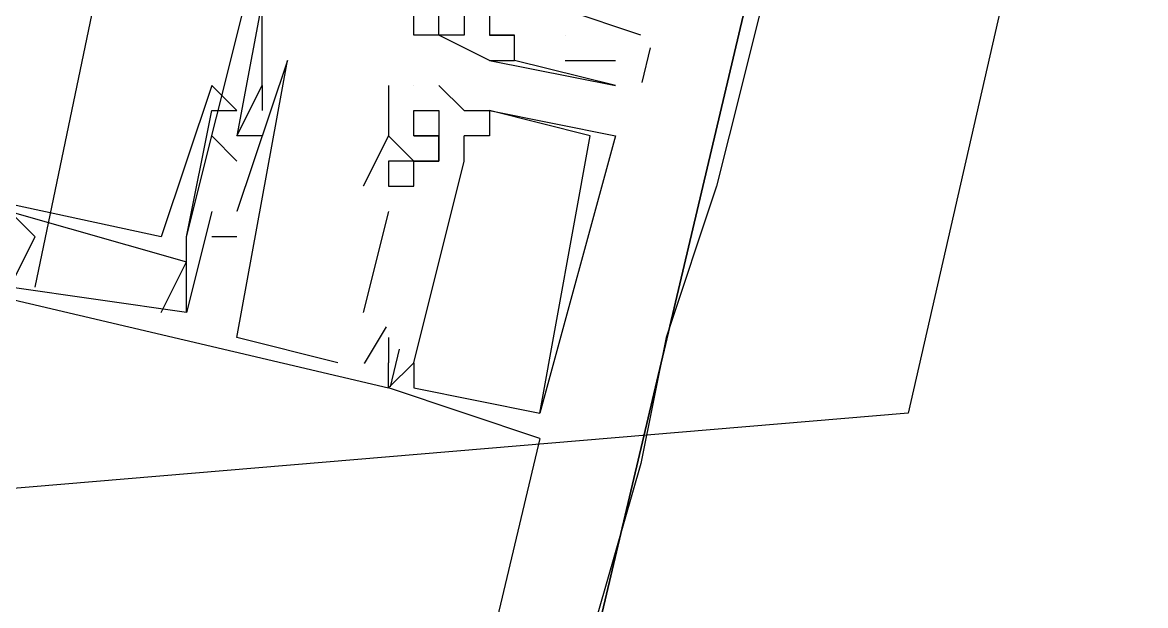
# Model space of a CAD drawing. Header units: feet. Extents: x -84 to 198, y -22 to 181.
# Drawn here: x 134.86 to 135.453, y 105.676 to 105.984 of the extents above; entities that cross this region are included whole.
import ezdxf

# ---------------------------------------------------------------- set-up
doc = ezdxf.new("R2010")
doc.units = ezdxf.units.FT
doc.layers.add('A-AREA-UNIDAD', color=30, linetype='CONTINUOUS')
doc.layers.add('A-LINEA', color=7, linetype='CONTINUOUS')

msp = doc.modelspace()

# ---------------------------------------------------------------- linework, layer by layer
at = {"layer": 'A-AREA-UNIDAD'}
msp.add_lwpolyline([(135.92, 108.3733), (135.328, 105.7778), (134.272, 105.6889), (134.16, 106.0444), (121.52, 108.9778), (121.312, 109.3333), (121.312, 110.2933), (121.6, 111.4133), (114.608, 113.0133)], dxfattribs=at)
at = {"layer": 'A-LINEA'}
for p, q in [((134.8667, 105.8444), (134.9333, 106.1644)), ((134.8667, 105.8444), (134.9333, 106.1644)), ((134.8667, 105.8444), (134.9333, 106.1644)), ((134.8667, 105.8444), (134.9333, 106.1644)), ((134.8667, 105.8444), (134.9333, 106.1644)), ((134.8667, 105.8444), (134.9333, 106.1644)), ((134.9467, 105.8711), (135.0133, 106.1378)), ((134.9467, 105.8711), (135.0133, 106.1378)), ((134.9467, 105.8711), (135.0133, 106.1378)), ((134.9467, 105.8711), (135.0133, 106.1378)), ((134.9467, 105.8711), (135.0133, 106.1378)), ((134.9467, 105.8711), (135.0133, 106.1378)), ((135.2667, 106.0978), (131.36, 89.5511)), ((134.9867, 105.9511), (134.9867, 105.9911)), ((134.9867, 105.9511), (134.9867, 105.9911)), ((134.9867, 105.9511), (134.9867, 105.9911)), ((134.9867, 105.9511), (134.9867, 105.9911)), ((134.9867, 105.9511), (134.9867, 105.9911)), ((134.9867, 105.9511), (134.9867, 105.9911)), ((135.1867, 105.9778), (135.1467, 105.9911)), ((135.1867, 105.9778), (135.1467, 105.9911)), ((135.0667, 105.9778), (135.0667, 105.9778)), ((135.0667, 105.9778), (135.0667, 105.9778)), ((135.08, 105.9778), (135.08, 105.9778)), ((135.08, 105.9778), (135.08, 105.9778)), ((135.08, 105.9778), (135.08, 105.9778)), ((135.08, 105.9778), (135.08, 105.9778)), ((135.0933, 105.9778), (135.0933, 105.9778)), ((135.0933, 105.9778), (135.0933, 105.9778)), ((135.1067, 105.9778), (135.1067, 105.9778)), ((135.1067, 105.9778), (135.1067, 105.9778)), ((135.1067, 105.9778), (135.1067, 105.9778)), ((135.1067, 105.9778), (135.1067, 105.9778)), ((135.1067, 105.9778), (135.1067, 105.9778)), ((135.1067, 105.9778), (135.1067, 105.9778)), ((135.12, 105.9778), (135.12, 105.9778)), ((135.12, 105.9778), (135.12, 105.9778)), ((135.12, 105.9778), (135.12, 105.9778)), ((135.12, 105.9778), (135.12, 105.9778)), ((135.12, 105.9778), (135.12, 105.9778)), ((135.12, 105.9778), (135.12, 105.9778)), ((135.1467, 105.9778), (135.1467, 105.9778)), ((135.1467, 105.9778), (135.1467, 105.9778)), ((135.1917, 105.971), (135.1873, 105.9527)), ((135.1917, 105.971), (135.1873, 105.9527)), ((135, 105.9644), (135, 105.9644)), ((135, 105.9644), (135, 105.9644)), ((135, 105.9644), (135, 105.9644)), ((135, 105.9644), (135, 105.9644)), ((135, 105.9644), (135, 105.9644)), ((135, 105.9644), (135, 105.9644)), ((135.1067, 105.9644), (135.1067, 105.9644)), ((135.1067, 105.9644), (135.1067, 105.9644)), ((135.1067, 105.9644), (135.1067, 105.9644)), ((135.1067, 105.9644), (135.1067, 105.9644)), ((135.12, 105.9644), (135.12, 105.9644)), ((135.12, 105.9644), (135.12, 105.9644)), ((135.12, 105.9644), (135.12, 105.9644)), ((135.12, 105.9644), (135.12, 105.9644)), ((135.12, 105.9644), (135.12, 105.9644)), ((135.12, 105.9644), (135.12, 105.9644)), ((135.1467, 105.9644), (135.1733, 105.9644)), ((135.1467, 105.9644), (135.1733, 105.9644)), ((134.96, 105.9511), (134.96, 105.9511)), ((134.96, 105.9511), (134.96, 105.9511)), ((134.96, 105.9511), (134.96, 105.9511)), ((134.96, 105.9511), (134.96, 105.9511)), ((134.96, 105.9511), (134.96, 105.9511)), ((134.96, 105.9511), (134.96, 105.9511)), ((134.9867, 105.9511), (134.9867, 105.9511)), ((134.9867, 105.9511), (134.9867, 105.9511)), ((134.9867, 105.9511), (134.9867, 105.9511)), ((134.9867, 105.9511), (134.9867, 105.9511)), ((134.9867, 105.9511), (134.9867, 105.9511)), ((134.9867, 105.9511), (134.9867, 105.9511)), ((134.9867, 105.9511), (134.9867, 105.9511)), ((134.9867, 105.9511), (134.9867, 105.9511)), ((134.9867, 105.9511), (134.9867, 105.9511)), ((134.9867, 105.9511), (134.9867, 105.9511)), ((134.9867, 105.9511), (134.9867, 105.9511)), ((134.9867, 105.9511), (134.9867, 105.9511)), ((135.0533, 105.9511), (135.0533, 105.9511)), ((135.0533, 105.9511), (135.0533, 105.9511)), ((135.0533, 105.9511), (135.0533, 105.9511)), ((135.0533, 105.9511), (135.0533, 105.9511)), ((135.0533, 105.9511), (135.0533, 105.9511)), ((135.0533, 105.9511), (135.0533, 105.9511)), ((135.0667, 105.9511), (135.0667, 105.9511)), ((135.0667, 105.9511), (135.0667, 105.9511)), ((135.0667, 105.9511), (135.0667, 105.9511)), ((135.0667, 105.9511), (135.0667, 105.9511)), ((135.0667, 105.9511), (135.0667, 105.9511)), ((135.0667, 105.9511), (135.0667, 105.9511)), ((135.0667, 105.9511), (135.0667, 105.9511)), ((135.0667, 105.9511), (135.0667, 105.9511)), ((135.0667, 105.9511), (135.0667, 105.9511)), ((135.0667, 105.9511), (135.0667, 105.9511)), ((135.0667, 105.9511), (135.0667, 105.9511)), ((135.0667, 105.9511), (135.0667, 105.9511)), ((135.08, 105.9511), (135.08, 105.9511)), ((135.08, 105.9511), (135.08, 105.9511)), ((135.08, 105.9511), (135.08, 105.9511)), ((135.08, 105.9511), (135.08, 105.9511)), ((135.08, 105.9511), (135.08, 105.9511)), ((135.08, 105.9511), (135.08, 105.9511)), ((135.1733, 105.9511), (135.1733, 105.9511)), ((135.1733, 105.9511), (135.1733, 105.9511)), ((134.96, 105.9378), (134.96, 105.9378)), ((134.96, 105.9378), (134.96, 105.9378)), ((134.96, 105.9378), (134.96, 105.9378)), ((134.96, 105.9378), (134.96, 105.9378)), ((134.96, 105.9378), (134.96, 105.9378)), ((134.96, 105.9378), (134.96, 105.9378)), ((134.9733, 105.9378), (134.9733, 105.9378)), ((134.9733, 105.9378), (134.9733, 105.9378)), ((134.9733, 105.9378), (134.9733, 105.9378)), ((134.9733, 105.9378), (134.9733, 105.9378)), ((134.9733, 105.9378), (134.9733, 105.9378)), ((134.9733, 105.9378), (134.9733, 105.9378)), ((134.9867, 105.9378), (134.9867, 105.9378)), ((134.9867, 105.9378), (134.9867, 105.9378)), ((134.9867, 105.9378), (134.9867, 105.9378)), ((134.9867, 105.9378), (134.9867, 105.9378)), ((134.9867, 105.9378), (134.9867, 105.9378)), ((134.9867, 105.9378), (134.9867, 105.9378)), ((135.0667, 105.9378), (135.0667, 105.9378)), ((135.0667, 105.9378), (135.0667, 105.9378)), ((135.0667, 105.9378), (135.0667, 105.9378)), ((135.0667, 105.9378), (135.0667, 105.9378)), ((135.0667, 105.9378), (135.0667, 105.9378)), ((135.0667, 105.9378), (135.0667, 105.9378)), ((135.08, 105.9378), (135.08, 105.9378)), ((135.08, 105.9378), (135.08, 105.9378)), ((135.08, 105.9378), (135.08, 105.9378)), ((135.08, 105.9378), (135.08, 105.9378)), ((135.08, 105.9378), (135.08, 105.9378)), ((135.08, 105.9378), (135.08, 105.9378)), ((135.0933, 105.9378), (135.0933, 105.9378)), ((135.0933, 105.9378), (135.0933, 105.9378)), ((135.0933, 105.9378), (135.0933, 105.9378)), ((135.0933, 105.9378), (135.0933, 105.9378)), ((135.0933, 105.9378), (135.0933, 105.9378)), ((135.0933, 105.9378), (135.0933, 105.9378)), ((135.1067, 105.9378), (135.1067, 105.9378)), ((135.1067, 105.9378), (135.1067, 105.9378)), ((135.1067, 105.9378), (135.1067, 105.9378)), ((135.1067, 105.9378), (135.1067, 105.9378)), ((135.1067, 105.9378), (135.1067, 105.9378)), ((135.1067, 105.9378), (135.1067, 105.9378)), ((135.1067, 105.9378), (135.1067, 105.9378)), ((135.1067, 105.9378), (135.1067, 105.9378)), ((135.1067, 105.9378), (135.1067, 105.9378)), ((135.1067, 105.9378), (135.1067, 105.9378)), ((135.1067, 105.9378), (135.1067, 105.9378)), ((135.1067, 105.9378), (135.1067, 105.9378)), ((134.96, 105.9244), (134.9733, 105.9111)), ((134.96, 105.9244), (134.96, 105.9244)), ((134.96, 105.9244), (134.9733, 105.9111)), ((134.96, 105.9244), (134.96, 105.9244)), ((134.96, 105.9244), (134.9733, 105.9111)), ((134.96, 105.9244), (134.96, 105.9244)), ((134.96, 105.9244), (134.9733, 105.9111)), ((134.96, 105.9244), (134.96, 105.9244)), ((134.96, 105.9244), (134.9733, 105.9111)), ((134.96, 105.9244), (134.96, 105.9244)), ((134.96, 105.9244), (134.9733, 105.9111)), ((134.96, 105.9244), (134.96, 105.9244)), ((134.9733, 105.9244), (134.9733, 105.9244)), ((134.9733, 105.9244), (134.9733, 105.9244)), ((134.9733, 105.9244), (134.9733, 105.9244)), ((134.9733, 105.9244), (134.9733, 105.9244)), ((134.9733, 105.9244), (134.9733, 105.9244)), ((134.9733, 105.9244), (134.9733, 105.9244)), ((134.9733, 105.9244), (134.9733, 105.9244)), ((134.9733, 105.9244), (134.9733, 105.9244)), ((134.9733, 105.9244), (134.9733, 105.9244)), ((134.9733, 105.9244), (134.9733, 105.9244)), ((134.9733, 105.9244), (134.9733, 105.9244)), ((134.9733, 105.9244), (134.9733, 105.9244)), ((134.9733, 105.9244), (134.9733, 105.9244)), ((134.9733, 105.9244), (134.9733, 105.9244)), ((134.9733, 105.9244), (134.9733, 105.9244)), ((134.9733, 105.9244), (134.9733, 105.9244)), ((134.9733, 105.9244), (134.9733, 105.9244)), ((134.9733, 105.9244), (134.9733, 105.9244)), ((134.9867, 105.9244), (134.9867, 105.9244)), ((134.9867, 105.9244), (134.9867, 105.9244)), ((134.9867, 105.9244), (134.9867, 105.9244)), ((134.9867, 105.9244), (134.9867, 105.9244)), ((134.9867, 105.9244), (134.9867, 105.9244)), ((134.9867, 105.9244), (134.9867, 105.9244)), ((135.0533, 105.9244), (135.0533, 105.9244)), ((135.0533, 105.9244), (135.0533, 105.9244)), ((135.0533, 105.9244), (135.0533, 105.9244)), ((135.0533, 105.9244), (135.0533, 105.9244)), ((135.0533, 105.9244), (135.0533, 105.9244)), ((135.0533, 105.9244), (135.0533, 105.9244)), ((135.0533, 105.9244), (135.0533, 105.9244)), ((135.0533, 105.9244), (135.0533, 105.9244)), ((135.0533, 105.9244), (135.0533, 105.9244)), ((135.0533, 105.9244), (135.0533, 105.9244)), ((135.0533, 105.9244), (135.0533, 105.9244)), ((135.0533, 105.9244), (135.0533, 105.9244)), ((135.0667, 105.9244), (135.0667, 105.9244)), ((135.0667, 105.9244), (135.0667, 105.9244)), ((135.0667, 105.9244), (135.0667, 105.9244)), ((135.0667, 105.9244), (135.0667, 105.9244)), ((135.0667, 105.9244), (135.0667, 105.9244)), ((135.0667, 105.9244), (135.0667, 105.9244)), ((135.0667, 105.9244), (135.0667, 105.9244)), ((135.0667, 105.9244), (135.0667, 105.9244)), ((135.0667, 105.9244), (135.0667, 105.9244)), ((135.0667, 105.9244), (135.0667, 105.9244)), ((135.0667, 105.9244), (135.0667, 105.9244)), ((135.0667, 105.9244), (135.0667, 105.9244)), ((135.08, 105.9244), (135.08, 105.9244)), ((135.08, 105.9244), (135.08, 105.9244)), ((135.08, 105.9244), (135.08, 105.9244)), ((135.08, 105.9244), (135.08, 105.9244)), ((135.08, 105.9244), (135.08, 105.9244)), ((135.08, 105.9244), (135.08, 105.9244)), ((135.08, 105.9244), (135.08, 105.9244)), ((135.08, 105.9244), (135.08, 105.9244)), ((135.08, 105.9244), (135.08, 105.9244)), ((135.08, 105.9244), (135.08, 105.9244)), ((135.08, 105.9244), (135.08, 105.9244)), ((135.08, 105.9244), (135.08, 105.9244)), ((135.08, 105.9244), (135.08, 105.9244)), ((135.08, 105.9244), (135.08, 105.9244)), ((135.08, 105.9244), (135.08, 105.9244)), ((135.08, 105.9244), (135.08, 105.9244)), ((135.08, 105.9244), (135.08, 105.9244)), ((135.08, 105.9244), (135.08, 105.9244)), ((135.08, 105.9244), (135.08, 105.9244)), ((135.08, 105.9244), (135.08, 105.9244)), ((135.08, 105.9244), (135.08, 105.9244)), ((135.08, 105.9244), (135.08, 105.9244)), ((135.08, 105.9244), (135.08, 105.9244)), ((135.08, 105.9244), (135.08, 105.9244)), ((135.0933, 105.9111), (135.0933, 105.9244)), ((135.0933, 105.9244), (135.0933, 105.9244)), ((135.0933, 105.9111), (135.0933, 105.9244)), ((135.0933, 105.9244), (135.0933, 105.9244)), ((135.0933, 105.9111), (135.0933, 105.9244)), ((135.0933, 105.9244), (135.0933, 105.9244)), ((135.0933, 105.9111), (135.0933, 105.9244)), ((135.0933, 105.9244), (135.0933, 105.9244)), ((135.0933, 105.9111), (135.0933, 105.9244)), ((135.0933, 105.9244), (135.0933, 105.9244)), ((135.0933, 105.9111), (135.0933, 105.9244)), ((135.0933, 105.9244), (135.0933, 105.9244)), ((135.1067, 105.9244), (135.1067, 105.9244)), ((135.1067, 105.9244), (135.1067, 105.9244)), ((135.1067, 105.9244), (135.1067, 105.9244)), ((135.1067, 105.9244), (135.1067, 105.9244)), ((135.1067, 105.9244), (135.1067, 105.9244)), ((135.1067, 105.9244), (135.1067, 105.9244)), ((135.16, 105.9244), (135.16, 105.9244)), ((135.16, 105.9244), (135.16, 105.9244)), ((135.16, 105.9244), (135.16, 105.9244)), ((135.16, 105.9244), (135.16, 105.9244)), ((135.16, 105.9244), (135.16, 105.9244)), ((135.16, 105.9244), (135.16, 105.9244)), ((135.1733, 105.9244), (135.1733, 105.9244)), ((135.1733, 105.9244), (135.1733, 105.9244)), ((135.1733, 105.9244), (135.1733, 105.9244)), ((135.1733, 105.9244), (135.1733, 105.9244)), ((135.1733, 105.9244), (135.1733, 105.9244)), ((135.1733, 105.9244), (135.1733, 105.9244)), ((134.9733, 105.9111), (134.9733, 105.9111)), ((134.9733, 105.9111), (134.9733, 105.9111)), ((134.9733, 105.9111), (134.9733, 105.9111)), ((134.9733, 105.9111), (134.9733, 105.9111)), ((134.9733, 105.9111), (134.9733, 105.9111)), ((134.9733, 105.9111), (134.9733, 105.9111)), ((135.0533, 105.9111), (135.0533, 105.9111)), ((135.0533, 105.9111), (135.0533, 105.9111)), ((135.0533, 105.9111), (135.0533, 105.9111)), ((135.0533, 105.9111), (135.0533, 105.9111)), ((135.0533, 105.9111), (135.0533, 105.9111)), ((135.0533, 105.9111), (135.0533, 105.9111)), ((135.0533, 105.9111), (135.0533, 105.9111)), ((135.0533, 105.9111), (135.0533, 105.9111)), ((135.0533, 105.9111), (135.0533, 105.9111)), ((135.0533, 105.9111), (135.0533, 105.9111)), ((135.0533, 105.9111), (135.0533, 105.9111)), ((135.0533, 105.9111), (135.0533, 105.9111)), ((135.0667, 105.8044), (135.0933, 105.9111)), ((135.0667, 105.9111), (135.0667, 105.9111)), ((135.0667, 105.9111), (135.0667, 105.9111)), ((135.0667, 105.9111), (135.0667, 105.9111)), ((135.0667, 105.8044), (135.0933, 105.9111)), ((135.0667, 105.9111), (135.0667, 105.9111)), ((135.0667, 105.9111), (135.0667, 105.9111)), ((135.0667, 105.9111), (135.0667, 105.9111)), ((135.0667, 105.8044), (135.0933, 105.9111)), ((135.0667, 105.9111), (135.0667, 105.9111)), ((135.0667, 105.9111), (135.0667, 105.9111)), ((135.0667, 105.9111), (135.0667, 105.9111)), ((135.0667, 105.8044), (135.0933, 105.9111)), ((135.0667, 105.9111), (135.0667, 105.9111)), ((135.0667, 105.9111), (135.0667, 105.9111)), ((135.0667, 105.9111), (135.0667, 105.9111)), ((135.0667, 105.8044), (135.0933, 105.9111)), ((135.0667, 105.9111), (135.0667, 105.9111)), ((135.0667, 105.9111), (135.0667, 105.9111)), ((135.0667, 105.9111), (135.0667, 105.9111)), ((135.0667, 105.8044), (135.0933, 105.9111)), ((135.0667, 105.9111), (135.0667, 105.9111)), ((135.0667, 105.9111), (135.0667, 105.9111)), ((135.0667, 105.9111), (135.0667, 105.9111)), ((135.08, 105.9111), (135.08, 105.9111)), ((135.08, 105.9111), (135.08, 105.9111)), ((135.08, 105.9111), (135.08, 105.9111)), ((135.08, 105.9111), (135.08, 105.9111)), ((135.08, 105.9111), (135.08, 105.9111)), ((135.08, 105.9111), (135.08, 105.9111)), ((135.08, 105.9111), (135.08, 105.9111)), ((135.08, 105.9111), (135.08, 105.9111)), ((135.08, 105.9111), (135.08, 105.9111)), ((135.08, 105.9111), (135.08, 105.9111)), ((135.08, 105.9111), (135.08, 105.9111)), ((135.08, 105.9111), (135.08, 105.9111)), ((135.08, 105.9111), (135.08, 105.9111)), ((135.08, 105.9111), (135.08, 105.9111)), ((135.08, 105.9111), (135.08, 105.9111)), ((135.08, 105.9111), (135.08, 105.9111)), ((135.08, 105.9111), (135.08, 105.9111)), ((135.08, 105.9111), (135.08, 105.9111)), ((135.08, 105.9111), (135.08, 105.9111)), ((135.08, 105.9111), (135.08, 105.9111)), ((135.08, 105.9111), (135.08, 105.9111)), ((135.08, 105.9111), (135.08, 105.9111)), ((135.08, 105.9111), (135.08, 105.9111)), ((135.08, 105.9111), (135.08, 105.9111)), ((135.08, 105.9111), (135.08, 105.9111)), ((135.08, 105.9111), (135.08, 105.9111)), ((135.08, 105.9111), (135.08, 105.9111)), ((135.08, 105.9111), (135.08, 105.9111)), ((135.08, 105.9111), (135.08, 105.9111)), ((135.08, 105.9111), (135.08, 105.9111)), ((135.0933, 105.9111), (135.0933, 105.9111)), ((135.0933, 105.9111), (135.0933, 105.9111)), ((135.0933, 105.9111), (135.0933, 105.9111)), ((135.0933, 105.9111), (135.0933, 105.9111)), ((135.0933, 105.9111), (135.0933, 105.9111)), ((135.0933, 105.9111), (135.0933, 105.9111)), ((135.0933, 105.9111), (135.0933, 105.9111)), ((135.0933, 105.9111), (135.0933, 105.9111)), ((135.0933, 105.9111), (135.0933, 105.9111)), ((135.0933, 105.9111), (135.0933, 105.9111)), ((135.0933, 105.9111), (135.0933, 105.9111)), ((135.0933, 105.9111), (135.0933, 105.9111)), ((135.04, 105.8978), (135.04, 105.8978)), ((135.04, 105.8978), (135.04, 105.8978)), ((135.04, 105.8978), (135.04, 105.8978)), ((135.04, 105.8978), (135.04, 105.8978)), ((135.04, 105.8978), (135.04, 105.8978)), ((135.04, 105.8978), (135.04, 105.8978)), ((135.0533, 105.8978), (135.0533, 105.8978)), ((135.0533, 105.8978), (135.0533, 105.8978)), ((135.0533, 105.8978), (135.0533, 105.8978)), ((135.0533, 105.8978), (135.0533, 105.8978)), ((135.0533, 105.8978), (135.0533, 105.8978)), ((135.0533, 105.8978), (135.0533, 105.8978)), ((135.0533, 105.8978), (135.0533, 105.8978)), ((135.0533, 105.8978), (135.0533, 105.8978)), ((135.0533, 105.8978), (135.0533, 105.8978)), ((135.0533, 105.8978), (135.0533, 105.8978)), ((135.0533, 105.8978), (135.0533, 105.8978)), ((135.0533, 105.8978), (135.0533, 105.8978)), ((135.0667, 105.8978), (135.0667, 105.8978)), ((135.0667, 105.8978), (135.0667, 105.8978)), ((135.0667, 105.8978), (135.0667, 105.8978)), ((135.0667, 105.8978), (135.0667, 105.8978)), ((135.0667, 105.8978), (135.0667, 105.8978)), ((135.0667, 105.8978), (135.0667, 105.8978)), ((134.96, 105.8844), (134.96, 105.8844)), ((134.96, 105.8844), (134.96, 105.8844)), ((134.96, 105.8844), (134.96, 105.8844)), ((134.96, 105.8844), (134.96, 105.8844)), ((134.96, 105.8844), (134.96, 105.8844)), ((134.96, 105.8844), (134.96, 105.8844)), ((134.9733, 105.8844), (134.9733, 105.8844)), ((134.9733, 105.8844), (134.9733, 105.8844)), ((134.9733, 105.8844), (134.9733, 105.8844)), ((134.9733, 105.8844), (134.9733, 105.8844)), ((134.9733, 105.8844), (134.9733, 105.8844)), ((134.9733, 105.8844), (134.9733, 105.8844)), ((135.0533, 105.8844), (135.04, 105.8311)), ((135.0533, 105.8844), (135.04, 105.8311)), ((135.0533, 105.8844), (135.04, 105.8311)), ((135.0533, 105.8844), (135.04, 105.8311)), ((135.0533, 105.8844), (135.04, 105.8311)), ((135.0533, 105.8844), (135.04, 105.8311)), ((135.0533, 105.8844), (135.0533, 105.8844)), ((135.0533, 105.8844), (135.0533, 105.8844)), ((135.0533, 105.8844), (135.0533, 105.8844)), ((135.0533, 105.8844), (135.0533, 105.8844)), ((135.0533, 105.8844), (135.0533, 105.8844)), ((135.0533, 105.8844), (135.0533, 105.8844)), ((134.8667, 105.8711), (134.8667, 105.8711)), ((134.8667, 105.8711), (134.8667, 105.8711)), ((134.8667, 105.8711), (134.8667, 105.8711)), ((134.8667, 105.8711), (134.8667, 105.8711)), ((134.8667, 105.8711), (134.8667, 105.8711)), ((134.8667, 105.8711), (134.8667, 105.8711)), ((134.9333, 105.8711), (134.9333, 105.8711)), ((134.9333, 105.8711), (134.9333, 105.8711)), ((134.9333, 105.8711), (134.9333, 105.8711)), ((134.9333, 105.8711), (134.9333, 105.8711)), ((134.9333, 105.8711), (134.9333, 105.8711)), ((134.9333, 105.8711), (134.9333, 105.8711)), ((134.9467, 105.8711), (134.9467, 105.8711)), ((134.9467, 105.8711), (134.9467, 105.8711)), ((134.9467, 105.8711), (134.9467, 105.8711)), ((134.9467, 105.8711), (134.9467, 105.8711)), ((134.9467, 105.8711), (134.9467, 105.8711)), ((134.9467, 105.8711), (134.9467, 105.8711)), ((134.9733, 105.8711), (134.96, 105.8711)), ((134.96, 105.8711), (134.96, 105.8711)), ((134.9733, 105.8711), (134.96, 105.8711)), ((134.96, 105.8711), (134.96, 105.8711)), ((134.9733, 105.8711), (134.96, 105.8711)), ((134.96, 105.8711), (134.96, 105.8711)), ((134.9733, 105.8711), (134.96, 105.8711)), ((134.96, 105.8711), (134.96, 105.8711)), ((134.9733, 105.8711), (134.96, 105.8711)), ((134.96, 105.8711), (134.96, 105.8711)), ((134.9733, 105.8711), (134.96, 105.8711)), ((134.96, 105.8711), (134.96, 105.8711)), ((134.9733, 105.8711), (134.9733, 105.8711)), ((134.9733, 105.8711), (134.9733, 105.8711)), ((134.9733, 105.8711), (134.9733, 105.8711)), ((134.9733, 105.8711), (134.9733, 105.8711)), ((134.9733, 105.8711), (134.9733, 105.8711)), ((134.9733, 105.8711), (134.9733, 105.8711)), ((134.9333, 105.8311), (134.9467, 105.8578)), ((134.9333, 105.8311), (134.9467, 105.8578)), ((134.9333, 105.8311), (134.9467, 105.8578)), ((134.9333, 105.8311), (134.9467, 105.8578)), ((134.9333, 105.8311), (134.9467, 105.8578)), ((134.9333, 105.8311), (134.9467, 105.8578)), ((134.9467, 105.8578), (134.9467, 105.8578)), ((134.9467, 105.8578), (134.9467, 105.8578)), ((134.9467, 105.8578), (134.9467, 105.8578)), ((134.9467, 105.8578), (134.9467, 105.8578)), ((134.9467, 105.8578), (134.9467, 105.8578)), ((134.9467, 105.8578), (134.9467, 105.8578)), ((134.9467, 105.8578), (134.9467, 105.8578)), ((134.9467, 105.8578), (134.9467, 105.8578)), ((134.9467, 105.8578), (134.9467, 105.8578)), ((134.9467, 105.8578), (134.9467, 105.8578)), ((134.9467, 105.8578), (134.9467, 105.8578)), ((134.9467, 105.8578), (134.9467, 105.8578)), ((134.9333, 105.8311), (134.9333, 105.8311)), ((134.9333, 105.8311), (134.9333, 105.8311)), ((134.9333, 105.8311), (134.9333, 105.8311)), ((134.9333, 105.8311), (134.9333, 105.8311)), ((134.9333, 105.8311), (134.9333, 105.8311)), ((134.9333, 105.8311), (134.9333, 105.8311)), ((134.9333, 105.8311), (134.9333, 105.8311)), ((134.9333, 105.8311), (134.9333, 105.8311)), ((134.9333, 105.8311), (134.9333, 105.8311)), ((134.9333, 105.8311), (134.9333, 105.8311)), ((134.9333, 105.8311), (134.9333, 105.8311)), ((134.9333, 105.8311), (134.9333, 105.8311)), ((134.9467, 105.8311), (134.9467, 105.8311)), ((134.9467, 105.8311), (134.9467, 105.8311)), ((134.9467, 105.8311), (134.9467, 105.8311)), ((134.9467, 105.8311), (134.9467, 105.8311)), ((134.9467, 105.8311), (134.9467, 105.8311)), ((134.9467, 105.8311), (134.9467, 105.8311)), ((134.9467, 105.8311), (134.9467, 105.8311)), ((134.9467, 105.8311), (134.9467, 105.8311)), ((134.9467, 105.8311), (134.9467, 105.8311)), ((134.9467, 105.8311), (134.9467, 105.8311)), ((134.9467, 105.8311), (134.9467, 105.8311)), ((134.9467, 105.8311), (134.9467, 105.8311)), ((135.04, 105.8311), (135.04, 105.8311)), ((135.04, 105.8311), (135.04, 105.8311)), ((135.04, 105.8311), (135.04, 105.8311)), ((135.04, 105.8311), (135.04, 105.8311)), ((135.04, 105.8311), (135.04, 105.8311)), ((135.04, 105.8311), (135.04, 105.8311)), ((135.0522, 105.8235), (135.0406, 105.804)), ((135.0522, 105.8235), (135.0406, 105.804)), ((135.0522, 105.8235), (135.0406, 105.804)), ((135.0522, 105.8235), (135.0406, 105.804)), ((135.0522, 105.8235), (135.0406, 105.804)), ((135.0522, 105.8235), (135.0406, 105.804)), ((134.9733, 105.8178), (134.9733, 105.8178)), ((134.9733, 105.8178), (134.9733, 105.8178)), ((134.9733, 105.8178), (134.9733, 105.8178)), ((134.9733, 105.8178), (134.9733, 105.8178)), ((134.9733, 105.8178), (134.9733, 105.8178)), ((134.9733, 105.8178), (134.9733, 105.8178)), ((135.0533, 105.8178), (135.0533, 105.8178)), ((135.0533, 105.8178), (135.0533, 105.8178)), ((135.0533, 105.8178), (135.0533, 105.8178)), ((135.0533, 105.8178), (135.0533, 105.8178)), ((135.0533, 105.8178), (135.0533, 105.8178)), ((135.0533, 105.8178), (135.0533, 105.8178)), ((135.059, 105.8117), (135.0543, 105.7917)), ((135.059, 105.8117), (135.0543, 105.7917)), ((135.059, 105.8117), (135.0543, 105.7917)), ((135.059, 105.8117), (135.0543, 105.7917)), ((135.059, 105.8117), (135.0543, 105.7917)), ((135.059, 105.8117), (135.0543, 105.7917)), ((135.0267, 105.8044), (135.0267, 105.8044)), ((135.0267, 105.8044), (135.0267, 105.8044)), ((135.0267, 105.8044), (135.0267, 105.8044)), ((135.0267, 105.8044), (135.0267, 105.8044)), ((135.0267, 105.8044), (135.0267, 105.8044)), ((135.0267, 105.8044), (135.0267, 105.8044)), ((135.04, 105.8044), (135.04, 105.8044)), ((135.04, 105.8044), (135.04, 105.8044)), ((135.04, 105.8044), (135.04, 105.8044)), ((135.04, 105.8044), (135.04, 105.8044)), ((135.04, 105.8044), (135.04, 105.8044)), ((135.04, 105.8044), (135.04, 105.8044)), ((135.04, 105.8044), (135.04, 105.8044)), ((135.04, 105.8044), (135.04, 105.8044)), ((135.04, 105.8044), (135.04, 105.8044)), ((135.04, 105.8044), (135.04, 105.8044)), ((135.04, 105.8044), (135.04, 105.8044)), ((135.04, 105.8044), (135.04, 105.8044)), ((135.0533, 105.8044), (135.0533, 105.8044)), ((135.0533, 105.8044), (135.0533, 105.8044)), ((135.0533, 105.8044), (135.0533, 105.8044)), ((135.0533, 105.8044), (135.0533, 105.8044)), ((135.0533, 105.8044), (135.0533, 105.8044)), ((135.0533, 105.8044), (135.0533, 105.8044)), ((135.0533, 105.8044), (135.0533, 105.8044)), ((135.0533, 105.8044), (135.0533, 105.8044)), ((135.0533, 105.8044), (135.0533, 105.8044)), ((135.0533, 105.8044), (135.0533, 105.8044)), ((135.0533, 105.8044), (135.0533, 105.8044)), ((135.0533, 105.8044), (135.0533, 105.8044)), ((135.0667, 105.8044), (135.0667, 105.8044)), ((135.0667, 105.8044), (135.0667, 105.8044)), ((135.0667, 105.8044), (135.0667, 105.8044)), ((135.0667, 105.8044), (135.0667, 105.8044)), ((135.0667, 105.8044), (135.0667, 105.8044)), ((135.0667, 105.8044), (135.0667, 105.8044)), ((135.0667, 105.8044), (135.0667, 105.8044)), ((135.0667, 105.8044), (135.0667, 105.8044)), ((135.0667, 105.8044), (135.0667, 105.8044)), ((135.0667, 105.8044), (135.0667, 105.8044)), ((135.0667, 105.8044), (135.0667, 105.8044)), ((135.0667, 105.8044), (135.0667, 105.8044)), ((135.0533, 105.7911), (135.0533, 105.7911)), ((135.0533, 105.7911), (135.0533, 105.7911)), ((135.0533, 105.7911), (135.0533, 105.7911)), ((135.0533, 105.7911), (135.0533, 105.7911)), ((135.0533, 105.7911), (135.0533, 105.7911)), ((135.0533, 105.7911), (135.0533, 105.7911)), ((135.0533, 105.7911), (135.0533, 105.7911)), ((135.0533, 105.7911), (135.0533, 105.7911)), ((135.0533, 105.7911), (135.0533, 105.7911)), ((135.0533, 105.7911), (135.0533, 105.7911)), ((135.0533, 105.7911), (135.0533, 105.7911)), ((135.0533, 105.7911), (135.0533, 105.7911)), ((135.0533, 105.7911), (135.0533, 105.7911)), ((135.0533, 105.7911), (135.0533, 105.7911)), ((135.0533, 105.7911), (135.0533, 105.7911)), ((135.0533, 105.7911), (135.0533, 105.7911)), ((135.0533, 105.7911), (135.0533, 105.7911)), ((135.0533, 105.7911), (135.0533, 105.7911)), ((135.0667, 105.7911), (135.0667, 105.7911)), ((135.0667, 105.7911), (135.0667, 105.7911)), ((135.0667, 105.7911), (135.0667, 105.7911)), ((135.0667, 105.7911), (135.0667, 105.7911)), ((135.0667, 105.7911), (135.0667, 105.7911)), ((135.0667, 105.7911), (135.0667, 105.7911)), ((135.1333, 105.7778), (135.1333, 105.7778)), ((135.1333, 105.7778), (135.1333, 105.7778)), ((135.1333, 105.7778), (135.1333, 105.7778)), ((135.1333, 105.7778), (135.1333, 105.7778)), ((135.1333, 105.7778), (135.1333, 105.7778)), ((135.1333, 105.7778), (135.1333, 105.7778)), ((135.1333, 105.7778), (135.1333, 105.7778)), ((135.1333, 105.7778), (135.1333, 105.7778)), ((135.1333, 105.7778), (135.1333, 105.7778)), ((135.1333, 105.7778), (135.1333, 105.7778)), ((135.1333, 105.7778), (135.1333, 105.7778)), ((135.1333, 105.7778), (135.1333, 105.7778)), ((135.1333, 105.7644), (133.3867, 98.3911)), ((135.1333, 105.7644), (133.3867, 98.3911)), ((135.1333, 105.7644), (135.1333, 105.7644)), ((135.1333, 105.7644), (135.1333, 105.7644)), ((135.1333, 105.7644), (135.1333, 105.7644)), ((135.1333, 105.7644), (135.1333, 105.7644)), ((135.1333, 105.7644), (135.1333, 105.7644)), ((135.1333, 105.7644), (135.1333, 105.7644))]:
    msp.add_line(p, q, dxfattribs=at)
for points in [[(134.9333, 106.1378), (134.9333, 106.1644), (135.0133, 106.1378), (134.9733, 105.9244)], [(134.9333, 106.1378), (134.9333, 106.1644), (135.0133, 106.1378), (134.9733, 105.9244)], [(134.9333, 106.1378), (134.9333, 106.1644), (135.0133, 106.1378), (134.9733, 105.9244)], [(134.9333, 106.1378), (134.9333, 106.1644), (135.0133, 106.1378), (134.9733, 105.9244)], [(134.9333, 106.1378), (134.9333, 106.1644), (135.0133, 106.1378), (134.9733, 105.9244)], [(134.9333, 106.1378), (134.9333, 106.1644), (135.0133, 106.1378), (134.9733, 105.9244)], [(135.2667, 106.0978), (135.2667, 106.1111), (135.28, 106.1244), (135.2667, 106.0978), (135.2667, 106.0711), (135.2533, 106.0444), (135.2533, 106.0044), (135.24, 105.9511), (135.2267, 105.8978), (135.2, 105.8178), (135.1867, 105.7511), (135.16, 105.6578), (135.1467, 105.5644), (135.12, 105.4578), (135.0933, 105.3511), (135.0667, 105.2311), (135.04, 105.0978), (135, 104.9644)], [(124.5867, 91.1511), (131.36, 89.5511), (135.2667, 106.0978)], [(134.4133, 106.0978), (134.3733, 105.9511), (135.0533, 105.7911), (135.0533, 105.8044), (135.0533, 105.8044)], [(134.4133, 106.0978), (134.3733, 105.9511), (135.0533, 105.7911), (135.0533, 105.8044), (135.0533, 105.8044)], [(134.4133, 106.0978), (134.3733, 105.9511), (135.0533, 105.7911), (135.0533, 105.8044), (135.0533, 105.8044)], [(134.4133, 106.0978), (134.3733, 105.9511), (135.0533, 105.7911), (135.0533, 105.8044), (135.0533, 105.8044)], [(134.4133, 106.0978), (134.3733, 105.9511), (135.0533, 105.7911), (135.0533, 105.8044), (135.0533, 105.8044)], [(134.4133, 106.0978), (134.3733, 105.9511), (135.0533, 105.7911), (135.0533, 105.8044), (135.0533, 105.8044)], [(135.1067, 105.9644), (135.08, 105.9778), (135.0667, 105.9778), (135.0667, 106.0044), (135.08, 106.0044), (135.08, 106.0044), (135.08, 106.0044), (135.08, 106.0044), (135.0933, 106.0044), (135.0933, 106.0044), (135.1067, 105.9911), (135.1067, 105.9778), (135.1067, 105.9778), (135.12, 105.9778)], [(135.1067, 105.9644), (135.08, 105.9778), (135.0667, 105.9778), (135.0667, 106.0044), (135.08, 106.0044), (135.08, 106.0044), (135.08, 106.0044), (135.08, 106.0044), (135.0933, 106.0044), (135.0933, 106.0044), (135.1067, 105.9911), (135.1067, 105.9778), (135.1067, 105.9778), (135.12, 105.9778)], [(135.08, 106.0044), (135.0933, 105.9911), (135.0933, 105.9778), (135.08, 105.9778), (135.08, 106.0044)], [(135.08, 106.0044), (135.0933, 105.9911), (135.0933, 105.9778), (135.08, 105.9778), (135.08, 106.0044)], [(134.9467, 105.8311), (134.9467, 105.8578), (134.9467, 105.8711), (134.96, 105.9378), (134.9733, 105.9378), (134.96, 105.9511), (134.96, 105.9511), (134.9333, 105.8711), (134.44, 105.9778)], [(134.9467, 105.8311), (134.9467, 105.8578), (134.9467, 105.8711), (134.96, 105.9378), (134.9733, 105.9378), (134.96, 105.9511), (134.96, 105.9511), (134.9333, 105.8711), (134.44, 105.9778)], [(134.9467, 105.8311), (134.9467, 105.8578), (134.9467, 105.8711), (134.96, 105.9378), (134.9733, 105.9378), (134.96, 105.9511), (134.96, 105.9511), (134.9333, 105.8711), (134.44, 105.9778)], [(134.9467, 105.8311), (134.9467, 105.8578), (134.9467, 105.8711), (134.96, 105.9378), (134.9733, 105.9378), (134.96, 105.9511), (134.96, 105.9511), (134.9333, 105.8711), (134.44, 105.9778)], [(134.9467, 105.8311), (134.9467, 105.8578), (134.9467, 105.8711), (134.96, 105.9378), (134.9733, 105.9378), (134.96, 105.9511), (134.96, 105.9511), (134.9333, 105.8711), (134.44, 105.9778)], [(134.9467, 105.8311), (134.9467, 105.8578), (134.9467, 105.8711), (134.96, 105.9378), (134.9733, 105.9378), (134.96, 105.9511), (134.96, 105.9511), (134.9333, 105.8711), (134.44, 105.9778)], [(135.1067, 105.9644), (135.1067, 105.9644), (135.12, 105.9644), (135.12, 105.9778), (135.1067, 105.9778)], [(135.1067, 105.9644), (135.1067, 105.9644), (135.12, 105.9644), (135.12, 105.9778), (135.1067, 105.9778)], [(135.12, 105.9778), (135.12, 105.9778), (135.12, 105.9778), (135.12, 105.9778)], [(135.12, 105.9778), (135.12, 105.9778), (135.12, 105.9778), (135.12, 105.9778)], [(135.0267, 105.8044), (134.9733, 105.8178), (135, 105.9644), (134.9733, 105.8844)], [(135.0267, 105.8044), (134.9733, 105.8178), (135, 105.9644), (134.9733, 105.8844)], [(135.0267, 105.8044), (134.9733, 105.8178), (135, 105.9644), (134.9733, 105.8844)], [(135.0267, 105.8044), (134.9733, 105.8178), (135, 105.9644), (134.9733, 105.8844)], [(135.0267, 105.8044), (134.9733, 105.8178), (135, 105.9644), (134.9733, 105.8844)], [(135.0267, 105.8044), (134.9733, 105.8178), (135, 105.9644), (134.9733, 105.8844)], [(135.1067, 105.9644), (135.1733, 105.9511), (135.1733, 105.9511), (135.12, 105.9644)], [(135.1067, 105.9644), (135.1733, 105.9511), (135.1733, 105.9511), (135.12, 105.9644)], [(134.9867, 105.9244), (134.9733, 105.9244), (134.9867, 105.9511), (134.9867, 105.9378)], [(134.9867, 105.9244), (134.9733, 105.9244), (134.9867, 105.9511), (134.9867, 105.9378)], [(134.9867, 105.9244), (134.9733, 105.9244), (134.9867, 105.9511), (134.9867, 105.9378)], [(134.9867, 105.9244), (134.9733, 105.9244), (134.9867, 105.9511), (134.9867, 105.9378)], [(134.9867, 105.9244), (134.9733, 105.9244), (134.9867, 105.9511), (134.9867, 105.9378)], [(134.9867, 105.9244), (134.9733, 105.9244), (134.9867, 105.9511), (134.9867, 105.9378)], [(135.0533, 105.9511), (135.0533, 105.9244), (135.0533, 105.9244), (135.0533, 105.9244), (135.0533, 105.9244)], [(135.0533, 105.9511), (135.0533, 105.9244), (135.0533, 105.9244), (135.0533, 105.9244), (135.0533, 105.9244)], [(135.0533, 105.9511), (135.0533, 105.9244), (135.0533, 105.9244), (135.0533, 105.9244), (135.0533, 105.9244)], [(135.0533, 105.9511), (135.0533, 105.9244), (135.0533, 105.9244), (135.0533, 105.9244), (135.0533, 105.9244)], [(135.0533, 105.9511), (135.0533, 105.9244), (135.0533, 105.9244), (135.0533, 105.9244), (135.0533, 105.9244)], [(135.0533, 105.9511), (135.0533, 105.9244), (135.0533, 105.9244), (135.0533, 105.9244), (135.0533, 105.9244)], [(135.08, 105.9511), (135.0933, 105.9378), (135.1067, 105.9378), (135.1733, 105.9244), (135.1333, 105.7778), (135.1333, 105.7778)], [(135.08, 105.9511), (135.0933, 105.9378), (135.1067, 105.9378), (135.1733, 105.9244), (135.1333, 105.7778), (135.1333, 105.7778)], [(135.08, 105.9511), (135.0933, 105.9378), (135.1067, 105.9378), (135.1733, 105.9244), (135.1333, 105.7778), (135.1333, 105.7778)], [(135.08, 105.9511), (135.0933, 105.9378), (135.1067, 105.9378), (135.1733, 105.9244), (135.1333, 105.7778), (135.1333, 105.7778)], [(135.08, 105.9511), (135.0933, 105.9378), (135.1067, 105.9378), (135.1733, 105.9244), (135.1333, 105.7778), (135.1333, 105.7778)], [(135.08, 105.9511), (135.0933, 105.9378), (135.1067, 105.9378), (135.1733, 105.9244), (135.1333, 105.7778), (135.1333, 105.7778)], [(135.1333, 105.7644), (135.0533, 105.7911), (135.0667, 105.8044), (135.0667, 105.7911), (135.1333, 105.7778), (135.1333, 105.7778), (135.16, 105.9244), (135.16, 105.9244), (135.1067, 105.9378), (135.1067, 105.9378), (135.1067, 105.9244), (135.1067, 105.9244), (135.0933, 105.9244), (135.0933, 105.9244)], [(135.1333, 105.7644), (135.0533, 105.7911), (135.0667, 105.8044), (135.0667, 105.7911), (135.1333, 105.7778), (135.1333, 105.7778), (135.16, 105.9244), (135.16, 105.9244), (135.1067, 105.9378), (135.1067, 105.9378), (135.1067, 105.9244), (135.1067, 105.9244), (135.0933, 105.9244), (135.0933, 105.9244)], [(135.1333, 105.7644), (135.0533, 105.7911), (135.0667, 105.8044), (135.0667, 105.7911), (135.1333, 105.7778), (135.1333, 105.7778), (135.16, 105.9244), (135.16, 105.9244), (135.1067, 105.9378), (135.1067, 105.9378), (135.1067, 105.9244), (135.1067, 105.9244), (135.0933, 105.9244), (135.0933, 105.9244)], [(135.1333, 105.7644), (135.0533, 105.7911), (135.0667, 105.8044), (135.0667, 105.7911), (135.1333, 105.7778), (135.1333, 105.7778), (135.16, 105.9244), (135.16, 105.9244), (135.1067, 105.9378), (135.1067, 105.9378), (135.1067, 105.9244), (135.1067, 105.9244), (135.0933, 105.9244), (135.0933, 105.9244)], [(135.1333, 105.7644), (135.0533, 105.7911), (135.0667, 105.8044), (135.0667, 105.7911), (135.1333, 105.7778), (135.1333, 105.7778), (135.16, 105.9244), (135.16, 105.9244), (135.1067, 105.9378), (135.1067, 105.9378), (135.1067, 105.9244), (135.1067, 105.9244), (135.0933, 105.9244), (135.0933, 105.9244)], [(135.1333, 105.7644), (135.0533, 105.7911), (135.0667, 105.8044), (135.0667, 105.7911), (135.1333, 105.7778), (135.1333, 105.7778), (135.16, 105.9244), (135.16, 105.9244), (135.1067, 105.9378), (135.1067, 105.9378), (135.1067, 105.9244), (135.1067, 105.9244), (135.0933, 105.9244), (135.0933, 105.9244)], [(135.0667, 105.9111), (135.0533, 105.9244), (135.04, 105.8978)], [(135.0667, 105.9111), (135.0533, 105.9244), (135.04, 105.8978)], [(135.0667, 105.9111), (135.0533, 105.9244), (135.04, 105.8978)], [(135.0667, 105.9111), (135.0533, 105.9244), (135.04, 105.8978)], [(135.0667, 105.9111), (135.0533, 105.9244), (135.04, 105.8978)], [(135.0667, 105.9111), (135.0533, 105.9244), (135.04, 105.8978)], [(135.0667, 105.9244), (135.08, 105.9244), (135.08, 105.9111), (135.08, 105.9111)], [(135.0667, 105.9244), (135.08, 105.9244), (135.08, 105.9111), (135.08, 105.9111)], [(135.0667, 105.9244), (135.08, 105.9244), (135.08, 105.9111), (135.08, 105.9111)], [(135.0667, 105.9244), (135.08, 105.9244), (135.08, 105.9111), (135.08, 105.9111)], [(135.0667, 105.9244), (135.08, 105.9244), (135.08, 105.9111), (135.08, 105.9111)], [(135.0667, 105.9244), (135.08, 105.9244), (135.08, 105.9111), (135.08, 105.9111)], [(135.08, 105.9244), (135.08, 105.9111), (135.08, 105.9244)], [(135.08, 105.9244), (135.08, 105.9111), (135.08, 105.9244)], [(135.08, 105.9244), (135.08, 105.9111), (135.08, 105.9244)], [(135.08, 105.9244), (135.08, 105.9111), (135.08, 105.9244)], [(135.08, 105.9244), (135.08, 105.9111), (135.08, 105.9244)], [(135.08, 105.9244), (135.08, 105.9111), (135.08, 105.9244)], [(135.08, 105.9244), (135.08, 105.9111), (135.08, 105.9244)], [(135.08, 105.9244), (135.08, 105.9111), (135.08, 105.9244)], [(135.08, 105.9244), (135.08, 105.9111), (135.08, 105.9244)], [(135.08, 105.9244), (135.08, 105.9111), (135.08, 105.9244)], [(135.08, 105.9244), (135.08, 105.9111), (135.08, 105.9244)], [(135.08, 105.9244), (135.08, 105.9111), (135.08, 105.9244)], [(135.08, 105.9111), (135.0667, 105.9111), (135.08, 105.9111)], [(135.08, 105.9111), (135.0667, 105.9111), (135.08, 105.9111)], [(135.08, 105.9111), (135.0667, 105.9111), (135.08, 105.9111)], [(135.08, 105.9111), (135.0667, 105.9111), (135.08, 105.9111)], [(135.08, 105.9111), (135.0667, 105.9111), (135.08, 105.9111)], [(135.08, 105.9111), (135.0667, 105.9111), (135.08, 105.9111)], [(134.84, 105.8711), (134.8533, 105.8844), (134.9467, 105.8578)], [(134.84, 105.8711), (134.8533, 105.8844), (134.9467, 105.8578)], [(134.84, 105.8711), (134.8533, 105.8844), (134.9467, 105.8578)], [(134.84, 105.8711), (134.8533, 105.8844), (134.9467, 105.8578)], [(134.84, 105.8711), (134.8533, 105.8844), (134.9467, 105.8578)], [(134.84, 105.8711), (134.8533, 105.8844), (134.9467, 105.8578)], [(134.96, 105.8844), (134.9467, 105.8311), (134.8533, 105.8444), (134.8667, 105.8711), (134.8533, 105.8844)], [(134.96, 105.8844), (134.9467, 105.8311), (134.8533, 105.8444), (134.8667, 105.8711), (134.8533, 105.8844)], [(134.96, 105.8844), (134.9467, 105.8311), (134.8533, 105.8444), (134.8667, 105.8711), (134.8533, 105.8844)], [(134.96, 105.8844), (134.9467, 105.8311), (134.8533, 105.8444), (134.8667, 105.8711), (134.8533, 105.8844)], [(134.96, 105.8844), (134.9467, 105.8311), (134.8533, 105.8444), (134.8667, 105.8711), (134.8533, 105.8844)], [(134.96, 105.8844), (134.9467, 105.8311), (134.8533, 105.8444), (134.8667, 105.8711), (134.8533, 105.8844)], [(135.0533, 105.8178), (135.0533, 105.8178), (135.0533, 105.8044)], [(135.0533, 105.8178), (135.0533, 105.8178), (135.0533, 105.8044)], [(135.0533, 105.8178), (135.0533, 105.8178), (135.0533, 105.8044)], [(135.0533, 105.8178), (135.0533, 105.8178), (135.0533, 105.8044)], [(135.0533, 105.8178), (135.0533, 105.8178), (135.0533, 105.8044)], [(135.0533, 105.8178), (135.0533, 105.8178), (135.0533, 105.8044)]]:
    msp.add_lwpolyline(points, dxfattribs=at)
for points in [[(135.08, 105.9244), (135.0667, 105.9244), (135.0667, 105.9378), (135.08, 105.9378)], [(135.08, 105.9244), (135.0667, 105.9244), (135.0667, 105.9378), (135.08, 105.9378)], [(135.08, 105.9244), (135.0667, 105.9244), (135.0667, 105.9378), (135.08, 105.9378)], [(135.08, 105.9244), (135.0667, 105.9244), (135.0667, 105.9378), (135.08, 105.9378)], [(135.08, 105.9244), (135.0667, 105.9244), (135.0667, 105.9378), (135.08, 105.9378)], [(135.08, 105.9244), (135.0667, 105.9244), (135.0667, 105.9378), (135.08, 105.9378)], [(135.0667, 105.9111), (135.0533, 105.9111), (135.0533, 105.8978), (135.0667, 105.8978)], [(135.0667, 105.9111), (135.0533, 105.9111), (135.0533, 105.8978), (135.0667, 105.8978)], [(135.0667, 105.9111), (135.0533, 105.9111), (135.0533, 105.8978), (135.0667, 105.8978)], [(135.0667, 105.9111), (135.0533, 105.9111), (135.0533, 105.8978), (135.0667, 105.8978)], [(135.0667, 105.9111), (135.0533, 105.9111), (135.0533, 105.8978), (135.0667, 105.8978)], [(135.0667, 105.9111), (135.0533, 105.9111), (135.0533, 105.8978), (135.0667, 105.8978)]]:
    msp.add_lwpolyline(points, close=True, dxfattribs=at)

doc.saveas('drawing.dxf')
